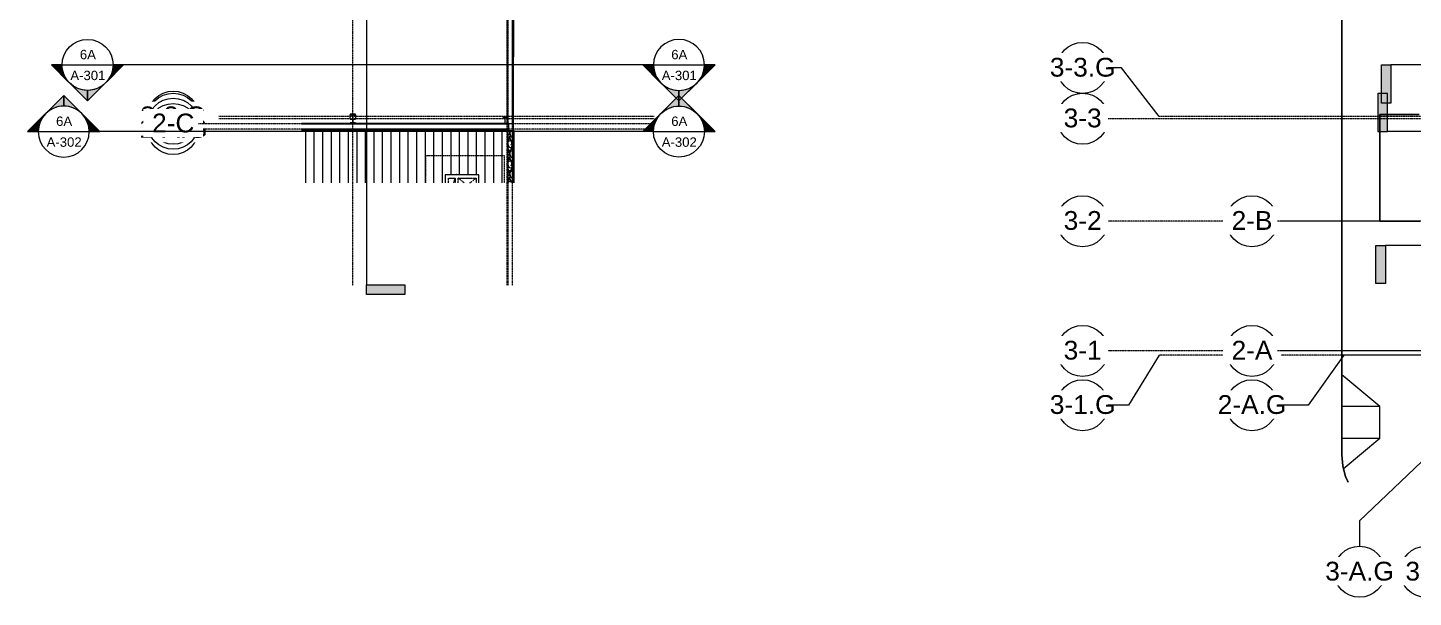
# Model space of a CAD drawing. Header units: inches. Extents: x 25369 to 33163, y -23509 to -20274.
# Drawn here: x 25369 to 27977, y -23251 to -22179 of the extents above; entities that cross this region are included whole.
import ezdxf

# ---------------------------------------------------------------- set-up
doc = ezdxf.new("R2010")
doc.units = ezdxf.units.IN
doc.header["$MEASUREMENT"] = 0
for name, pattern in [('Dash', [0.25, 0.125, -0.125]), ('Grid Line 1_2_', [0.875, 0.5, -0.125, 0.125, -0.125]), ('Hidden', [0.28125, 0.1875, -0.09375]), ('Hidden 1_8_', [0.1875, 0.125, -0.0625])]:
    doc.linetypes.add(name, pattern=pattern)
for name, color, linetype, lineweight in [('A-ROOF', 132, 'Continuous', 13), ('A-ROOF-PATT', 132, 'Continuous', 13), ('A-SITE-ROAD', 130, 'Continuous', 70), ('A-SITE-SWLK', 140, 'Continuous', 70), ('A-WALL', 113, 'Continuous', 13), ('A-WALL-PATT', 111, 'Continuous', 25), ('C-TOPO', 7, 'Continuous', 13), ('G-ANNO-SYMB', 111, 'Continuous', 9), ('M-EQPM', 50, 'Continuous', 13), ('M-EQPM-HDLN', 50, 'Dash', 9), ('S-BEAM', 12, 'Continuous', 13), ('S-COLS', 52, 'Continuous', 13), ('S-GRID', 1, 'Continuous', 9), ('S-GRID-IDEN', 1, 'Continuous', 9)]:
    doc.layers.add(name, color=color, linetype=linetype, lineweight=lineweight)
doc.styles.add('Arial', font='arial.ttf', dxfattribs={"height": 35.407186})
doc.styles.add('Arial_1', font='arial.ttf', dxfattribs={"height": 17.703593})
pattern_1 = [(0, (0, 0), (0, 24), []), (90, (0, 0), (-24, 1e-15), [])]
pattern_2 = [(225, (25980.89, -22360.053), (19.00703, -19.00703), []), (225, (25980.89, -22388.853), (19.00703, -19.00703), [])]

# ---------------------------------------------------------------- blocks, each defined once
blk = doc.blocks.new('Carrier_48TC_Standard_Efficiency_Gas_Heat_Electric_Cooling_Packaged_Rooftop_Unit_3_to_15_nominal_tons - 15 ton 48TC__16-873539-Mezzanine Floor Plan')
at = {"layer": 'M-EQPM', "color": 43, "linetype": 'Hidden', "lineweight": 9}
for p, q in [((42.6, 67.7), (93.9, 67.7)), ((93.9, 67.7), (93.9, -79.7)), ((93.9, -79.7), (42.6, -79.7))]:
    blk.add_line(p, q, dxfattribs=at)
at = {"layer": 'M-EQPM', "color": 43, "lineweight": 9}
for p, q in [((57.9, 31.7), (42.6, 31.7)), ((57.9, -31.7), (57.9, 31.7)), ((58.1, 27.3), (57.9, 27.3)), ((58.1, 27.3), (58.1, 15.4)), ((57.9, 15.4), (58.1, 15.4)), ((58.1, 10.3), (57.9, 10.3)), ((57.9, 9.3), (58.1, 9.3)), ((58.1, 6.7), (57.9, 6.7)), ((58.1, 9.3), (58.1, 10.3)), ((58.1, 10.3), (58.1, 9.3)), ((58.1, 6.7), (58.1, -25.1)), ((57.9, -25.1), (58.1, -25.1)), ((42.6, -31.7), (57.9, -31.7))]:
    blk.add_line(p, q, dxfattribs=at)
at = {"layer": 'M-EQPM-HDLN', "color": 43}
for p, q in [((42.6, 25.3), (51.7, 25.3)), ((42.6, 15.1), (51.7, 12.7)), ((51.7, 12.7), (42.6, 12.7)), ((42.6, -4.4), (51.7, 7.2)), ((42.6, 7.2), (51.7, 7.2)), ((51.7, 25.3), (51.7, 12.7)), ((51.7, 7.2), (51.7, -26.8)), ((42.6, -15.2), (51.7, -26.8)), ((51.7, -26.8), (42.6, -26.8))]:
    blk.add_line(p, q, dxfattribs=at)
blk = doc.blocks.new('columns and girder2 - one-1334686-Mezzanine Floor Plan')
at = {"layer": 'S-BEAM', "lineweight": 9}
h = blk.add_hatch(dxfattribs=at)
h.set_pattern_fill('FP_7', color=253, style=0, pattern_type=2)
h.set_pattern_definition(pattern_2)
h.paths.add_polyline_path([(0, -1.3), (-5, -1.3), (-5, -2), (5, -2), (5, -1.3)], flags=0)
h.paths.add_polyline_path([(-5, -17), (-5, -18.5), (5, -18.5), (5, -17)], flags=0)
h.paths.add_polyline_path([(5, -1204.9), (0, -1204.9), (0, -1206.4), (5, -1206.4), (5, -1205.8)], flags=0)
h.paths.add_polyline_path([(5, -1224.3), (0, -1224.3), (0, -1225.8), (5, -1225.8)], flags=0)
h = blk.add_hatch(dxfattribs=at)
h.set_pattern_fill('FP_7', color=253, style=0, pattern_type=2)
h.set_pattern_definition(pattern_2)
h.paths.add_polyline_path([(0.6, -2), (-0.6, -2), (-0.6, -17), (0.6, -17)], flags=0)
h.paths.add_polyline_path([(0.6, -1206.4), (0, -1206.4), (0, -1224.3), (0.6, -1224.3), (0.6, -1218.3)], flags=0)
at = {"layer": 'S-BEAM', "color": 7}
for p, q in [((-5, -1.3), (-5, -2)), ((-5, -2), (5, -2)), ((5, -17), (-5, -17)), ((-5, -17), (-5, -18.5)), ((-5, -18.5), (5, -18.5)), ((0.6, -2), (-0.6, -2)), ((-0.6, -2), (-0.6, -17)), ((-0.6, -17), (0.6, -17)), ((0.6, -17), (0.6, -2)), ((5, -2), (5, -1.3)), ((5, -18.5), (5, -17)), ((5, -1204.9), (0, -1204.9)), ((0.6, -1206.4), (0, -1206.4)), ((0, -1206.4), (5, -1206.4)), ((0, -1224.3), (0.6, -1224.3)), ((5, -1224.3), (0, -1224.3)), ((0.6, -1224.3), (0.6, -1206.4)), ((5, -1206.4), (5, -1204.9)), ((5, -1225.8), (5, -1224.3))]:
    blk.add_line(p, q, dxfattribs=at)
at = {"layer": 'S-BEAM', "color": 43, "lineweight": 9}
for p, q in [((-5, -17), (-5, -9.2)), ((-0.6, -9.2), (-5, -9.2)), ((5, -9.2), (0.6, -9.2)), ((5, -9.2), (5, -17)), ((0.6, -1213.3), (5, -1213.3)), ((5, -1206.4), (5, -1213.3))]:
    blk.add_line(p, q, dxfattribs=at)
blk = doc.blocks.new('L-Angle - L2X2X3_16-1732175-Mezzanine Floor Plan')
at = {"layer": 'S-BEAM', "color": 43, "linetype": 'Hidden 1_8_', "lineweight": 9}
blk.add_line((1347.7, 0.4), (1736.5, 0.4), dxfattribs=at)
at = {"layer": 'S-BEAM', "color": 43, "lineweight": 9}
for p in [(1736.5, 0.6), (1347.7, -1.4)]:
    blk.add_line(p, (1736.5, -1.4), dxfattribs=at)
blk = doc.blocks.new('Girt_Z - 10_D-1732176-Mezzanine Floor Plan')
at = {"layer": 'S-BEAM', "color": 43, "lineweight": 9}
for p, q in [((26271.4, -22359.6), (25884.1, -22359.6)), ((26272.9, -22360.1), (25884.1, -22360.1)), ((26272.9, -22360.2), (25884.1, -22360.2)), ((26272.9, -22359.6), (26272, -22359.6)), ((26272.9, -22359.6), (26272.9, -22360.1)), ((26272.9, -22360.1), (26272.9, -22360.2))]:
    blk.add_line(p, q, dxfattribs=at)
blk = doc.blocks.new('Girt_Z - 10_D-1223975-Mezzanine Floor Plan')
at = {"layer": 'S-BEAM', "color": 43, "lineweight": 9}
for p, q in [((26271.4, -22104.8), (26272, -22104.8)), ((26271.4, -22104.8), (26271.4, -22359.6)), ((26272, -22104.8), (26272, -22104.8)), ((26272, -22104.8), (26281.2, -22104.8)), ((26272, -22104.8), (26272, -22359.6)), ((26272, -22104.8), (26272, -22359.6)), ((26281.2, -22104.8), (26281.4, -22104.8)), ((26281.4, -22359.6), (26281.4, -22104.8)), ((26272, -22359.6), (26271.4, -22359.6)), ((26272, -22359.6), (26272, -22359.6)), ((26281.2, -22359.6), (26274.6, -22359.6)), ((26281.4, -22359.6), (26281.2, -22359.6))]:
    blk.add_line(p, q, dxfattribs=at)
blk = doc.blocks.new('Grid - Grid Head - Circle-14747-Mezzanine Floor Plan')
at = {"layer": 'S-GRID-IDEN'}
blk.add_circle((0, 0), 0.25, dxfattribs=at)
blk = doc.blocks.new('Section - 3_32_ x 3_8_-18514-Mezzanine Floor Plan')
at = {"layer": 'G-ANNO-SYMB'}
blk.add_hatch(color=256, dxfattribs=at).paths.add_polyline_path([(0, 0.375), (0, 0), (-0.09375, 0), (-0.09375, 0.375)], flags=0)
for p, q in [((0, 0.375), (-0.09375, 0.375)), ((-0.09375, 0.375), (-0.09375, 0)), ((0, 0), (0, 0.375)), ((-0.09375, 0), (0, 0))]:
    blk.add_line(p, q, dxfattribs=at)
blk = doc.blocks.new('Section - Section Head - Filled-1526-Mezzanine Floor Plan')
at = {"layer": 'G-ANNO-SYMB'}
h = blk.add_hatch(color=256, dxfattribs=at)
edge = h.paths.add_edge_path(flags=0)
edge.add_line((-0.427, 0.177), (-0.25, 0.354))
edge.add_line((-0.25, 0.354), (-0.25, 0.25))
edge.add_arc((-0.25, 0), 0.25, 90, 135)
h = blk.add_hatch(color=256, dxfattribs=at)
edge = h.paths.add_edge_path(flags=0)
edge.add_arc((-0.25, 0), 0.25, 45, 90)
edge.add_line((-0.25, 0.25), (-0.25, 0.354))
edge.add_line((-0.25, 0.354), (-0.073, 0.177))
h = blk.add_hatch(color=256, dxfattribs=at)
edge = h.paths.add_edge_path(flags=0)
edge.add_arc((-0.25, 0), 0.25, 137.9216, 180)
edge.add_line((-0.5, 0), (-0.604, 0))
edge.add_line((-0.604, 0), (-0.436, 0.168))
h = blk.add_hatch(color=256, dxfattribs=at)
edge = h.paths.add_edge_path(flags=0)
edge.add_line((-0.064, 0.168), (0.104, 0))
edge.add_line((0.104, 0), (0, 0))
edge.add_arc((-0.25, 0), 0.25, 0, 42.0784)
for p, q in [((-0.25, 0.354), (-0.604, 0)), ((-0.25, 0.354), (-0.427, 0.177)), ((-0.25, 0.354), (0.104, 0)), ((-0.25, 0.25), (-0.25, 0.354)), ((-0.073, 0.177), (-0.25, 0.354)), ((-0.25, 0.354), (-0.25, 0.25)), ((-0.436, 0.168), (-0.604, 0)), ((0.104, 0), (-0.064, 0.168)), ((-0.604, 0), (-0.5, 0)), ((0, 0), (0.104, 0)), ((-0.5, 0), (-0.604, 0)), ((0, 0), (0.104, 0))]:
    blk.add_line(p, q, dxfattribs=at)
for start, end in [(360, 180), (137.9216, 180), (90, 135), (45, 90), (0, 42.0784), (180, 360)]:
    blk.add_arc((-0.25, 0), 0.25, start, end, dxfattribs=at)
blk = doc.blocks.new('Grid - Grid Head - Circle-14747-Overall Floor Plan')
at = {"layer": 'S-GRID-IDEN'}
blk.add_circle((0, 0), 0.25, dxfattribs=at)
blk = doc.blocks.new('Section - 3_32_ x 3_8_-18514-Overall Floor Plan')
at = {"layer": 'G-ANNO-SYMB'}
blk.add_hatch(color=256, dxfattribs=at).paths.add_polyline_path([(0, 0.375), (0, 0), (-0.09375, 0), (-0.09375, 0.375)], flags=0)
for p, q in [((0, 0.375), (-0.09375, 0.375)), ((-0.09375, 0.375), (-0.09375, 0)), ((0, 0), (0, 0.375)), ((-0.09375, 0), (0, 0))]:
    blk.add_line(p, q, dxfattribs=at)

msp = doc.modelspace()

# ---------------------------------------------------------------- hatches: boundary and pattern name
at = {"layer": 'A-ROOF-PATT', "lineweight": 9}
h = msp.add_hatch(dxfattribs=at)
h.set_pattern_fill('FP_1', color=43, style=0, pattern_type=2)
h.set_pattern_definition([(90, (0.298, -40.069), (-16.082, 1e-15), [])])
h.paths.add_polyline_path([(26119.5, -22470.9), (26154.5, -22470.9), (26154.5, -22455.6), (26158.9, -22455.6), (26158.9, -22455.4), (26170.8, -22455.4), (26170.8, -22455.6), (26179.5, -22455.6), (26179.5, -22455.4), (26211.3, -22455.4), (26211.3, -22455.6), (26217.9, -22455.6), (26217.9, -22470.9), (26271.9, -22470.9), (26271.9, -22372.9), (26272.6, -22372.9), (26272.6, -22371.8), (25884.1, -22371.8), (25884.1, -22470.9)], flags=0)
at = {"layer": 'A-WALL-PATT', "lineweight": 9}
h = msp.add_hatch(dxfattribs=at)
h.set_pattern_fill('FP_2', color=253, style=0, pattern_type=2)
h.set_pattern_definition(pattern_1)
h.paths.add_polyline_path([(26281.4, -22233.4), (26282.4, -22233.4), (26282.4, -21124.3), (26281.4, -21124.3), (26281.4, -22107.7)], flags=0)
h = msp.add_hatch(dxfattribs=at)
h.set_pattern_fill('FP_4', color=253, style=0, pattern_type=2)
h.set_pattern_definition([(161.57, (0.96, 0.96), (-7.6802237, -0.0009796), [0, -54.643, 6.067, 0]), (18.43, (-0.96, 0.96), (-7.6802237, 0.0009796), [0, -54.643, 6.067, 0]), (108.43, (0.96, 0.96), (3.8382953, -19.20136532), [18.211, -42.499]), (71.57, (-0.96, 0.96), (3.8382953, 19.20136532), [18.211, -42.499])])
h.paths.add_polyline_path([(26273.4, -22470.9), (26281.4, -22470.9), (26281.4, -22374.4), (26273.4, -22374.4), (26273.4, -22380.1)], flags=0)
h = msp.add_hatch(dxfattribs=at)
h.set_pattern_fill('FP_3', color=253, style=0, pattern_type=2)
h.set_pattern_definition([(0, (0, 0), (30.72, 7.68), [2.534, -20.506, 2.534, -20.506, -122.88]), (0, (0, 0), (30.72, 7.68), [-46.08, 2.534, -43.546, 2.534, -20.506, -53.76]), (0, (0, 0), (30.72, 7.68), [-115.2, 2.534, -12.826, 2.534, -35.866]), (120, (11.52, 3.84), (-22.0110751, 22.7643004), [2.534, -20.506, 2.534, -20.506, -122.88]), (120, (11.52, 3.84), (-22.0110751, 22.7643004), [-46.08, 2.534, -43.546, 2.534, -20.506, -53.76]), (120, (11.52, 3.84), (-22.0110751, 22.7643004), [-115.2, 2.534, -12.826, 2.534, -35.866]), (240, (15.36, 19.2), (-8.7089249, -30.4443004), [2.534, -20.506, 2.534, -20.506, -122.88]), (240, (15.36, 19.2), (-8.7089249, -30.4443004), [-46.08, 2.534, -43.546, 2.534, -20.506, -53.76]), (240, (15.36, 19.2), (-8.7089249, -30.4443004), [-115.2, 2.534, -12.826, 2.534, -35.866])])
h.paths.add_polyline_path([(26281.9, -22470.9), (26281.9, -22374.4), (26281.4, -22374.4), (26281.4, -22470.9)], flags=0)
h = msp.add_hatch(dxfattribs=at)
h.set_pattern_fill('FP_2', color=253, style=0, pattern_type=2)
h.set_pattern_definition(pattern_1)
h.paths.add_polyline_path([(26282.9, -22470.9), (26282.9, -22374.4), (26281.9, -22374.4), (26281.9, -22470.9)], flags=0)
at = {"layer": 'S-COLS', "lineweight": 9}
h = msp.add_hatch(dxfattribs=at)
h.set_pattern_fill('FP_5', color=253, style=0, pattern_type=2)
h.set_pattern_definition([(45, (0, 0), (-19.00703, 19.00703), []), (45, (0, 28.8), (-19.00703, 19.00703), [])])
h.paths.add_polyline_path([(26267.2, -22358.8), (26267.7, -22358.8), (26267.5, -22358.4), (26267.5, -22348.7), (26267.7, -22348.2), (26268.2, -22348), (26271.4, -22348), (26271.4, -22347.6), (26263.4, -22347.6), (26263.4, -22348), (26266.6, -22348), (26267, -22348.2), (26267.2, -22348.7), (26267.2, -22358.4), (26267.1, -22358.8)], flags=0)

# ---------------------------------------------------------------- linework, layer by layer
at = {"layer": 'A-ROOF', "color": 43, "lineweight": 9}
msp.add_line((26272.6, -22372.9), (26272.6, -22371.8), dxfattribs=at)
at = {"layer": 'A-SITE-ROAD', "color": 43, "lineweight": 9}
for p, q in [((27842.3, -20555), (27842.3, -22983.1)), ((27914.3, -22892.1), (27842.3, -22832.1)), ((27914.3, -22892.1), (27842.3, -22892.1)), ((27914.3, -22952.1), (27914.3, -22892.1)), ((27914.3, -22952.1), (27842.3, -22952.1)), ((27914.3, -22952.1), (27845.3, -23009.6))]:
    msp.add_line(p, q, dxfattribs=at)
msp.add_arc((27962.3, -22983.1), 120, 180, 205.13, dxfattribs=at)
at = {"layer": 'A-SITE-SWLK', "color": 43, "lineweight": 9}
for p, q in [((27914.3, -22342.5), (27988.1, -22342.5)), ((27914.3, -22342.5), (27914.3, -22542.9)), ((27914.3, -22542.9), (27989.2, -22542.9))]:
    msp.add_line(p, q, dxfattribs=at)
at = {"layer": 'A-WALL', "color": 7}
for p, q in [((26282.4, -22233.4), (26282.4, -21124.3)), ((26283.9, -22233.4), (26283.9, -21124.3)), ((26281.4, -22233.4), (26283.9, -22233.4)), ((26281.9, -22233.7), (26281.9, -22372.2)), ((26283.5, -22233.7), (26281.9, -22233.7)), ((26283.5, -22372.2), (26283.5, -22233.7)), ((26271.9, -22372.9), (26271.9, -22470.9)), ((26284.7, -22372.9), (26271.9, -22372.9)), ((26273.4, -22470.9), (26273.4, -22374.4)), ((26284.4, -22374.4), (26273.4, -22374.4)), ((26281.4, -22470.9), (26281.4, -22374.4)), ((26281.9, -22372.2), (26283.5, -22372.2)), ((26281.9, -22470.9), (26281.9, -22374.4)), ((26282.9, -22470.9), (26282.9, -22374.4)), ((26284.4, -22470.9), (26284.4, -22372.9)), ((26284.7, -22470.9), (26284.7, -22372.9))]:
    msp.add_line(p, q, dxfattribs=at)
at = {"layer": 'A-WALL', "color": 43, "lineweight": 9}
for p, q in [((25884.1, -22358.8), (26271.4, -22358.8)), ((26274.6, -22369.6), (25884.1, -22369.6)), ((26274.6, -22371.8), (25884.1, -22371.8)), ((26272, -22358.8), (26274.6, -22358.8)), ((26272.9, -22370.3), (26274.6, -22370.3)), ((26274.6, -22371.8), (26274.6, -22358.8))]:
    msp.add_line(p, q, dxfattribs=at)
at = {"layer": 'C-TOPO', "color": 43, "lineweight": 9}
for p, q in [((27842.3, -22983.1), (27842.3, -20555)), ((27842.3, -20555), (27842.3, -22983.1)), ((27988.1, -22342.5), (27914.3, -22342.5)), ((27914.3, -22342.5), (27914.3, -22542.9)), ((27914.3, -22542.9), (27914.3, -22342.5)), ((27914.3, -22342.5), (27988.1, -22342.5)), ((27914.3, -22542.9), (27989.2, -22542.9)), ((27989.2, -22542.9), (27914.3, -22542.9)), ((27844.2, -23003.9), (27842.3, -22983.1)), ((27842.3, -22983.1), (27844.2, -23003.9)), ((27849.6, -23024.1), (27844.2, -23003.9)), ((27844.2, -23003.9), (27849.6, -23024.1)), ((27854.2, -23034), (27849.6, -23024.1)), ((27849.6, -23024.1), (27854.2, -23034))]:
    msp.add_line(p, q, dxfattribs=at)
at = {"layer": 'G-ANNO-SYMB'}
for p, q in [((26006.8, -20826.1), (26006.8, -22662.9)), ((25433.6, -22248.8), (25529.6, -22248.8)), ((26546.8, -22248.8), (25529.6, -22248.8)), ((26546.8, -22248.8), (26642.8, -22248.8)), ((32514.7, -22248.8), (27935, -22248.8)), ((25388.8, -22374.4), (25484.8, -22374.4)), ((26546.8, -22374.4), (26642.8, -22374.4)), ((32514.7, -22374.4), (27928.4, -22374.4)), ((32514.7, -22588.6), (27924.8, -22588.6))]:
    msp.add_line(p, q, dxfattribs=at)
at = {"layer": 'S-COLS', "color": 7}
for p, q in [((26271.4, -22347.6), (26263.4, -22347.6)), ((26263.4, -22347.6), (26263.4, -22348)), ((26263.4, -22348), (26266.6, -22348)), ((26267.2, -22348.7), (26267.2, -22358.4)), ((26267.5, -22358.4), (26267.5, -22348.7)), ((26268.2, -22348), (26271.4, -22348))]:
    msp.add_line(p, q, dxfattribs=at)
for centre, start, end in [((26266.6, -22348.7), 0, 90), ((26268.2, -22348.7), 90, 180), ((26266.6, -22358.4), 325.4836, 0), ((26268.2, -22358.4), 180, 214.5164)]:
    msp.add_arc(centre, 0.691, start, end, dxfattribs=at)
at = {"layer": 'S-GRID', "linetype": 'Grid Line 1_2_'}
for p, q in [((25980.9, -22664.4), (25980.9, -20824.6)), ((25980.9, -22664.4), (25980.9, -20824.6)), ((26271.4, -22664.4), (26271.4, -20824.6)), ((26273.4, -22664.4), (26273.4, -20824.6)), ((26281.4, -22664.4), (26281.4, -20824.6)), ((26281.4, -22664.4), (26281.4, -20824.6)), ((28696.1, -22346.1), (27498.5, -22346.1)), ((32262.4, -22795.3), (27498.5, -22795.3)), ((32554.2, -22795.3), (27846.6, -22795.3))]:
    msp.add_line(p, q, dxfattribs=at)
at = {"layer": 'S-GRID'}
for p, q in [((27846.6, -22795.3), (27779.3, -22889.5)), ((27992.7, -22996.3), (27875.9, -23107.1)), ((27875.9, -23107.1), (27875.9, -23155.1))]:
    msp.add_line(p, q, dxfattribs=at)

# ---------------------------------------------------------------- block references
at = {"layer": 'G-ANNO-SYMB', "extrusion": (0, 0, -1), "xscale": 191.9999999999999, "yscale": 191.9999999999999, "zscale": 191.9999999999999}
for name, p, rotation in [('Section - Section Head - Filled-1526-Mezzanine Floor Plan', (-25529.6, -22248.8), 180), ('Section - 3_32_ x 3_8_-18514-Overall Floor Plan', (-27935, -22248.8), 180), ('Section - 3_32_ x 3_8_-18514-Overall Floor Plan', (-27924.8, -22588.6), 180), ('Section - 3_32_ x 3_8_-18514-Mezzanine Floor Plan', (-26006.8, -22662.9), 90.00000000000053)]:
    msp.add_blockref(name, p, dxfattribs=dict(at, rotation=rotation))
at = {"layer": 'G-ANNO-SYMB', "xscale": 191.9999999999999, "yscale": 191.9999999999999, "zscale": 191.9999999999999, "rotation": 180}
msp.add_blockref('Section - Section Head - Filled-1526-Mezzanine Floor Plan', (26546.8, -22248.8), dxfattribs=at)
at = {"layer": 'G-ANNO-SYMB', "xscale": 191.9999999999999, "yscale": 191.9999999999999, "zscale": 191.9999999999999}
for name, p in [('Section - Section Head - Filled-1526-Mezzanine Floor Plan', (25484.8, -22374.4)), ('Section - 3_32_ x 3_8_-18514-Overall Floor Plan', (27928.4, -22374.4))]:
    msp.add_blockref(name, p, dxfattribs=at)
at = {"layer": 'G-ANNO-SYMB', "extrusion": (0, 0, -1), "xscale": 191.9999999999999, "yscale": 191.9999999999999, "zscale": 191.9999999999999}
msp.add_blockref('Section - Section Head - Filled-1526-Mezzanine Floor Plan', (-26546.8, -22374.4), dxfattribs=at)
at = {"layer": 'M-EQPM', "color": 43, "lineweight": 9, "rotation": 89.99999999999999}
msp.add_blockref('Carrier_48TC_Standard_Efficiency_Gas_Heat_Electric_Cooling_Packaged_Rooftop_Unit_3_to_15_nominal_tons - 15 ton 48TC__16-873539-Mezzanine Floor Plan', (26186.2, -22513.5), dxfattribs=at)
at = {"layer": 'S-BEAM', "color": 43, "lineweight": 9, "rotation": 180}
msp.add_blockref('columns and girder2 - one-1334686-Mezzanine Floor Plan', (25980.9, -22360.1), dxfattribs=at)
at = {"layer": 'S-BEAM', "color": 43, "lineweight": 9}
for name, p in [('Girt_Z - 10_D-1223975-Mezzanine Floor Plan', (0, 0)), ('Girt_Z - 10_D-1732176-Mezzanine Floor Plan', (0, 0)), ('L-Angle - L2X2X3_16-1732175-Mezzanine Floor Plan', (24536.4, -22370.1))]:
    msp.add_blockref(name, p, dxfattribs=at)
at = {"layer": 'S-GRID-IDEN', "xscale": 191.9999999999999, "yscale": 191.9999999999999, "zscale": 191.9999999999999}
for name, p, rotation in [('Grid - Grid Head - Circle-14747-Overall Floor Plan', (27354.5, -22254.6), 89.9999999999999), ('Grid - Grid Head - Circle-14747-Mezzanine Floor Plan', (25642.7, -22350.1), 89.99999999999982), ('Grid - Grid Head - Circle-14747-Overall Floor Plan', (27354.5, -22350.1), 89.9999999999999), ('Grid - Grid Head - Circle-14747-Overall Floor Plan', (27354.5, -22543.1), 89.99999999999984), ('Grid - Grid Head - Circle-14747-Overall Floor Plan', (27673.3, -22543.1), 89.9999999999998), ('Grid - Grid Head - Circle-14747-Overall Floor Plan', (27354.5, -22787.3), 89.99999999999984), ('Grid - Grid Head - Circle-14747-Overall Floor Plan', (27673.3, -22787.3), 89.9999999999998), ('Grid - Grid Head - Circle-14747-Overall Floor Plan', (27354.5, -22889.5), 89.99999999999984), ('Grid - Grid Head - Circle-14747-Overall Floor Plan', (27673.3, -22889.5), 89.9999999999998)]:
    msp.add_blockref(name, p, dxfattribs=dict(at, rotation=rotation))
for p in [(27875.9, -23203.1), (28000.7, -23203.1)]:
    msp.add_blockref('Grid - Grid Head - Circle-14747-Overall Floor Plan', p, dxfattribs=at)

# ---------------------------------------------------------------- texts
at = {"layer": 'G-ANNO-SYMB', "char_height": 17.7, "attachment_point": 2, "line_spacing_factor": 0.938532, "style": 'Arial_1'}
for s, insert, width in [('6A', (25482.2, -22220.5), 36.072), ('6A', (26595.4, -22220.5), 36.072), ('A-301', (25482.2, -22259.8), 78.624), ('A-301', (26595.4, -22259.8), 78.624), ('6A', (25437.5, -22346), 36.072), ('6A', (26595.4, -22346), 36.072), ('A-302', (25437.5, -22385.3), 78.624), ('A-302', (26595.4, -22385.3), 78.624)]:
    msp.add_mtext(s, dxfattribs=dict(at, insert=insert, width=width))

# ---------------------------------------------------------------- next in the draw order: texts
at = {"layer": 'S-GRID-IDEN', "char_height": 35.41, "attachment_point": 2, "line_spacing_factor": 0.938532, "style": 'Arial', "bg_fill": 3, "box_fill_scale": 1.25, "bg_fill_color": 0, "bg_fill_transparency": 0}
for s, insert, width in [('3-3.G', (27354.7, -22235.5), 147.312), ('3-3', (25642.9, -22331), 85.104), ('3-3', (27354.7, -22331), 85.104), ('3-2', (27354.7, -22524), 85.104), ('3-1', (27354.7, -22768.2), 85.104), ('3-1.G', (27354.7, -22870.5), 147.312), ('2-A.G', (27673.5, -22870.5), 153.792), ('3-A', (28000.7, -23184.2), 91.584)]:
    msp.add_mtext(s, dxfattribs=dict(at, insert=insert, width=width))

# ---------------------------------------------------------------- next in the draw order: linework, layer by layer
at = {"layer": 'S-GRID'}
for p, q in [((27427.5, -22254.6), (27402.5, -22254.6)), ((27498.5, -22346.1), (27427.5, -22254.6)), ((27498.5, -22795.3), (27440.9, -22889.5)), ((27440.9, -22889.5), (27402.5, -22889.5)), ((27779.3, -22889.5), (27721.3, -22889.5))]:
    msp.add_line(p, q, dxfattribs=at)
at = {"layer": 'S-GRID', "linetype": 'Grid Line 1_2_'}
for p, q in [((26548.3, -22350.1), (25690.7, -22350.1)), ((28696.1, -22350.1), (27402.5, -22350.1)), ((32358.4, -22543.1), (27402.5, -22543.1)), ((32358.4, -22787.3), (27402.5, -22787.3))]:
    msp.add_line(p, q, dxfattribs=at)

# ---------------------------------------------------------------- next in the draw order: block references
at = {"layer": 'S-GRID-IDEN', "xscale": 191.9999999999999, "yscale": 191.9999999999999, "zscale": 191.9999999999999, "rotation": 89.99999999999982}
msp.add_blockref('Grid - Grid Head - Circle-14747-Mezzanine Floor Plan', (25642.7, -22346.1), dxfattribs=at)

# ---------------------------------------------------------------- next in the draw order: texts
at = {"layer": 'S-GRID-IDEN', "insert": (27875.9, -23184.2), "char_height": 35.41, "width": 153.792, "attachment_point": 2, "line_spacing_factor": 0.938532, "style": 'Arial', "bg_fill": 3, "box_fill_scale": 1.25, "bg_fill_color": 0, "bg_fill_transparency": 0}
msp.add_mtext('3-A.G', dxfattribs=at)

# ---------------------------------------------------------------- next in the draw order: texts
at = {"layer": 'S-GRID-IDEN', "char_height": 35.41, "attachment_point": 2, "line_spacing_factor": 0.938532, "style": 'Arial', "bg_fill": 3, "box_fill_scale": 1.25, "bg_fill_color": 0, "bg_fill_transparency": 0}
for s, insert, width in [('3-3.G', (25642.9, -22327), 147.312), ('2-B', (27673.5, -22524), 91.584), ('2-A', (27673.5, -22768.2), 91.584)]:
    msp.add_mtext(s, dxfattribs=dict(at, insert=insert, width=width))

# ---------------------------------------------------------------- next in the draw order: linework, layer by layer
at = {"layer": 'S-GRID', "linetype": 'Grid Line 1_2_'}
for p, q in [((26548.3, -22346.1), (25690.7, -22346.1)), ((32650.2, -22543.1), (27721.3, -22543.1)), ((32650.2, -22787.3), (27721.3, -22787.3))]:
    msp.add_line(p, q, dxfattribs=at)

# ---------------------------------------------------------------- next in the draw order: block references
at = {"layer": 'S-GRID-IDEN', "xscale": 191.9999999999999, "yscale": 191.9999999999999, "zscale": 191.9999999999999, "rotation": 89.99999999999982}
msp.add_blockref('Grid - Grid Head - Circle-14747-Mezzanine Floor Plan', (25642.7, -22359.6), dxfattribs=at)

# ---------------------------------------------------------------- next in the draw order: texts
at = {"layer": 'S-GRID-IDEN', "insert": (25642.9, -22340.5), "char_height": 35.41, "width": 91.584, "attachment_point": 2, "line_spacing_factor": 0.938532, "style": 'Arial', "bg_fill": 3, "box_fill_scale": 1.25, "bg_fill_color": 0, "bg_fill_transparency": 0}
msp.add_mtext('1-A', dxfattribs=at)

# ---------------------------------------------------------------- next in the draw order: linework, layer by layer
at = {"layer": 'S-GRID', "linetype": 'Grid Line 1_2_'}
msp.add_line((26548.3, -22359.6), (25690.7, -22359.6), dxfattribs=at)

# ---------------------------------------------------------------- next in the draw order: block references
at = {"layer": 'S-GRID-IDEN', "xscale": 191.9999999999999, "yscale": 191.9999999999999, "zscale": 191.9999999999999, "rotation": 89.99999999999982}
msp.add_blockref('Grid - Grid Head - Circle-14747-Mezzanine Floor Plan', (25642.7, -22369.6), dxfattribs=at)

# ---------------------------------------------------------------- next in the draw order: texts
at = {"layer": 'S-GRID-IDEN', "insert": (25642.9, -22350.5), "char_height": 35.41, "width": 153.792, "attachment_point": 2, "line_spacing_factor": 0.938532, "style": 'Arial', "bg_fill": 3, "box_fill_scale": 1.25, "bg_fill_color": 0, "bg_fill_transparency": 0}
msp.add_mtext('1-A.G', dxfattribs=at)

# ---------------------------------------------------------------- next in the draw order: linework, layer by layer
at = {"layer": 'S-GRID', "linetype": 'Grid Line 1_2_'}
msp.add_line((26548.3, -22369.6), (25690.7, -22369.6), dxfattribs=at)

# ---------------------------------------------------------------- next in the draw order: block references
at = {"layer": 'S-GRID-IDEN', "xscale": 191.9999999999999, "yscale": 191.9999999999999, "zscale": 191.9999999999999, "rotation": 89.99999999999982}
msp.add_blockref('Grid - Grid Head - Circle-14747-Mezzanine Floor Plan', (25642.7, -22359.6), dxfattribs=at)

# ---------------------------------------------------------------- next in the draw order: texts
at = {"layer": 'S-GRID-IDEN', "insert": (25642.9, -22340.5), "char_height": 35.41, "width": 94.608, "attachment_point": 2, "line_spacing_factor": 0.938532, "style": 'Arial', "bg_fill": 3, "box_fill_scale": 1.25, "bg_fill_color": 0, "bg_fill_transparency": 0}
msp.add_mtext('2-C', dxfattribs=at)

# ---------------------------------------------------------------- next in the draw order: linework, layer by layer
at = {"layer": 'G-ANNO-SYMB'}
msp.add_line((26546.8, -22374.4), (25484.8, -22374.4), dxfattribs=at)
at = {"layer": 'S-GRID', "linetype": 'Grid Line 1_2_'}
msp.add_line((26548.3, -22359.6), (25690.7, -22359.6), dxfattribs=at)

doc.saveas('drawing.dxf')
